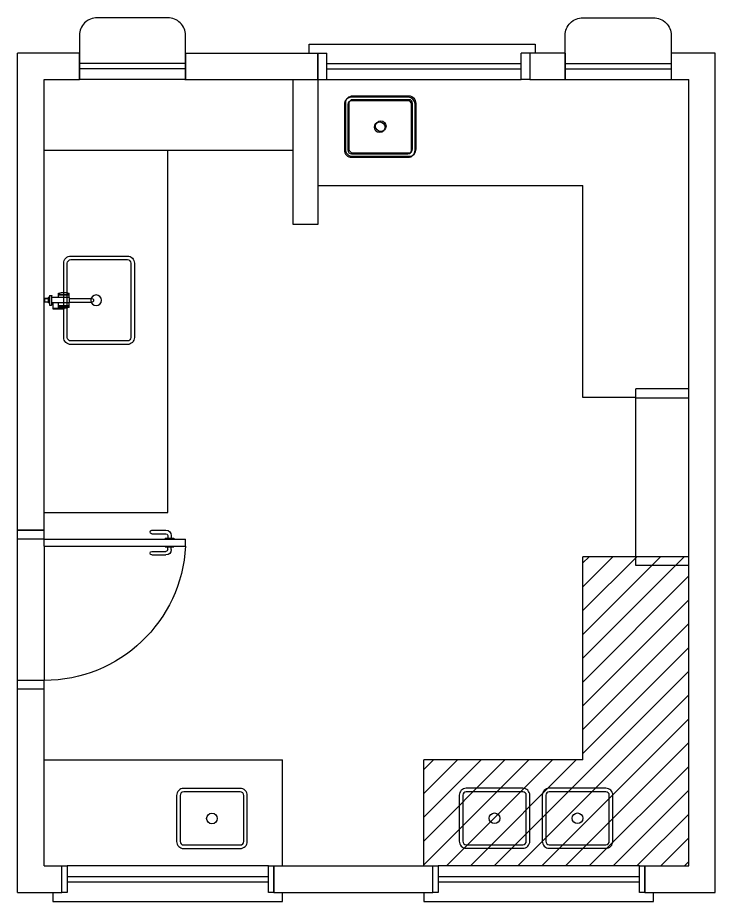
# Model space of a CAD drawing. Extents: x -36 to 357, y 137 to 237.
# Drawn here: x 37.9 to 41.85, y 155.32 to 160.32 of the extents above; entities that cross this region are included whole.
import ezdxf

# ---------------------------------------------------------------- set-up
doc = ezdxf.new("R2010")
doc.units = 0
doc.header["$LTSCALE"] = 0.01
doc.linetypes.add('CONTINU', pattern=[0])
for name, color, linetype in [('01', 1, 'CONTINUOUS'), ('A-PORTA', 3, 'CONTINUOUS'), ('AR-BNC', 251, 'CONTINUOUS'), ('ARQ-BNC-VISTA', 1, 'CONTINUOUS'), ('ARQ-EQP-VISTA', 1, 'CONTINUOUS'), ('BL-SAN-01', 1, 'CONTINUOUS')]:
    doc.layers.add(name, color=color, linetype=linetype)

# ---------------------------------------------------------------- blocks, each defined once
blk = doc.blocks.new('A$C24323779')
at = {"layer": 'ARQ-EQP-VISTA'}
for points in [[(0.04, 0), (0.3, 0, 0.414214), (0.34, 0.04), (0.34, 0.36, 0.414214), (0.3, 0.4), (0.04, 0.4, 0.414214), (0, 0.36), (0, 0.04, 0.414214)], [(0.04, 0.02), (0.3, 0.02, 0.414214), (0.32, 0.04), (0.32, 0.36, 0.414214), (0.3, 0.38), (0.04, 0.38, 0.414214), (0.02, 0.36), (0.02, 0.04, 0.414214)]]:
    blk.add_lwpolyline(points, format="xyb", close=True, dxfattribs=at)
blk.add_circle((0.17, 0.2), 0.03, dxfattribs=at)
blk = doc.blocks.new('P-PM801')
at = {"layer": 'A-PORTA', "color": 0}
for p, q in [((-0.09, 0.15), (-0.09, 0.95)), ((-0.09, 0.95), (-0.05, 0.95)), ((-0.05, 0.15), (-0.05, 0.95)), ((-0.9, 0.15), (-0.9, 0)), ((-0.9, 0.15), (-0.85, 0.15)), ((-0.85, 0.15), (-0.85, 0)), ((-0.09, 0.15), (-0.05, 0.15)), ((-0.05, 0.15), (-0.05, 0)), ((-0.05, 0.15), (0, 0.15)), ((0, 0.15), (0, 0)), ((-0.05, 0), (0, 0)), ((-0.9, 0), (-0.85, 0))]:
    blk.add_line(p, q, dxfattribs=at)
at = {"layer": 'A-PORTA', "color": 1}
for p, q in [((-0.11, 0.8696), (-0.095, 0.8696)), ((-0.095, 0.8346), (-0.095, 0.8846)), ((-0.095, 0.8846), (-0.09, 0.8846)), ((-0.045, 0.8846), (-0.05, 0.8846)), ((-0.045, 0.8346), (-0.045, 0.8846)), ((-0.03, 0.8696), (-0.045, 0.8696)), ((-0.14, 0.7596), (-0.14, 0.8396)), ((-0.12, 0.7596), (-0.12, 0.8396)), ((-0.11, 0.8496), (-0.095, 0.8496)), ((-0.095, 0.8346), (-0.09, 0.8346)), ((-0.045, 0.8346), (-0.05, 0.8346)), ((-0.03, 0.8496), (-0.045, 0.8496)), ((-0.02, 0.7596), (-0.02, 0.8396)), ((0, 0.7596), (0, 0.8396))]:
    blk.add_line(p, q, dxfattribs=at)
for centre, radius, start, end in [((-0.05, 0.151), 0.8, 92.866, 180.0717), ((-0.11, 0.8396), 0.03, 90, 180), ((-0.03, 0.8396), 0.03, 0, 90), ((-0.11, 0.8396), 0.01, 90, 180), ((-0.03, 0.8396), 0.01, 0, 90), ((-0.13, 0.7596), 0.01, 180, 0), ((-0.01, 0.7596), 0.01, 180, 360)]:
    blk.add_arc(centre, radius, start, end, dxfattribs=at)
blk = doc.blocks.new('GUICHÊ')
at = {"layer": 'ARQ-EQP-VISTA'}
for p, q in [((0.59, 0), (-0.01, 0)), ((0.59, -0.0608), (-0.01, -0.0608)), ((0.59, -0.0908), (-0.01, -0.0908))]:
    blk.add_line(p, q, dxfattribs=at)
blk.add_lwpolyline([(0.59, 0), (0.59, -0.25, -0.414214), (0.49, -0.35), (0.09, -0.35, -0.414214), (-0.01, -0.25), (-0.01, 0)], format="xyb", dxfattribs=at)
blk = doc.blocks.new('cuba50x40')
at = {"layer": 'ARQ-EQP-VISTA'}
for points in [[(0.5625, 0.04), (0.5625, 0.36, 0.414214), (0.5225, 0.4), (0.1025, 0.4, 0.414214), (0.0625, 0.36), (0.0625, 0.04, 0.414214), (0.1025, 0), (0.5225, 0, 0.414214)], [(0.5425, 0.04), (0.5425, 0.36, 0.414214), (0.5225, 0.38), (0.1025, 0.38, 0.414214), (0.0825, 0.36), (0.0825, 0.04, 0.414214), (0.1025, 0.02), (0.5225, 0.02, 0.414214)]]:
    blk.add_lwpolyline(points, format="xyb", close=True, dxfattribs=at)
blk.add_circle((0.3125, 0.1832), 0.03, dxfattribs=at)
blk = doc.blocks.new('torneira eletrica')
at = {"layer": 'AR-BNC'}
blk.add_line((217.6174, -40.8241), (217.5872, -40.8241), dxfattribs=at)
at = {"layer": 'BL-SAN-01', "linetype": 'CONTINU'}
for p, q in [((217.5572, -40.8542), (217.5318, -40.8542)), ((217.5378, -40.8542), (217.5379, -40.9142)), ((217.5418, -40.8542), (217.5419, -40.9142)), ((217.6125, -40.8542), (217.5872, -40.8542)), ((217.6025, -40.8542), (217.6024, -40.9142)), ((217.6065, -40.8542), (217.6064, -40.9142)), ((217.5572, -40.9142), (217.5319, -40.9142)), ((217.6124, -40.9142), (217.5872, -40.9142))]:
    blk.add_line(p, q, dxfattribs=at)
for points in [[(217.5572, -40.7965), (217.5872, -40.7965)], [(217.5572, -40.8041), (217.5572, -40.7965)], [(217.5619, -40.7743), (217.5633, -40.773)], [(217.5619, -40.7965), (217.5619, -40.7743)], [(217.5619, -40.7743), (217.5817, -40.7743)], [(217.5619, -40.7955), (217.5817, -40.7955)], [(217.5627, -40.7735), (217.5627, -40.7955)], [(217.5633, -40.773), (217.5649, -40.773)], [(217.5649, -40.773), (217.5812, -40.773)], [(217.5825, -40.7743), (217.5812, -40.773)], [(217.5817, -40.7735), (217.5817, -40.7955)], [(217.5825, -40.7955), (217.5817, -40.7955)], [(217.5825, -40.7965), (217.5825, -40.7743)], [(217.5872, -40.8041), (217.5872, -40.7965)], [(217.5452, -40.8041), (217.5452, -40.8145)], [(217.5452, -40.8041), (217.5992, -40.8041)], [(217.5976, -40.8161), (217.5468, -40.8161)], [(217.5572, -40.9142), (217.5572, -40.8161)], [(217.5872, -40.9142), (217.5872, -40.8161)], [(217.5992, -40.8041), (217.5992, -40.8145)], [(217.5572, -40.9142), (217.5872, -40.9142)], [(217.5619, -40.9142), (217.5619, -41.043)], [(217.5825, -40.9142), (217.5825, -41.043)], [(217.5709, -41.0533), (217.5722, -41.0533)]]:
    blk.add_lwpolyline(points, dxfattribs=at)
for points in [[(217.5452, -40.8145, 0.414208), (217.5468, -40.8161)], [(217.5976, -40.8161, 0.414212), (217.5992, -40.8145)], [(217.5619, -41.043, 1), (217.5825, -41.043)]]:
    blk.add_lwpolyline(points, format="xyb", dxfattribs=at)
blk.add_lwpolyline([(217.6174, -40.8841), (217.6224, -40.8841), (217.6224, -40.8241), (217.6174, -40.8241)], close=True, dxfattribs=at)
for centre, start, end in [((217.6194, -40.8841), 161.144, 198.9933), ((217.5249, -40.8841), 341.0067, 18.856)]:
    blk.add_arc(centre, 0.0925, start, end, dxfattribs=at)

msp = doc.modelspace()

# ---------------------------------------------------------------- hatches: boundary and pattern name
at = {"layer": '01'}
h = msp.add_hatch(dxfattribs=at)
h.set_pattern_fill('ANSI31', color=10, scale=0.03)
h.set_pattern_definition([(45, (0, -4.96519), (-0.06735192, 0.06735192), [])])
h.paths.add_polyline_path([(41.6991, 157.2681), (41.0991, 157.2681), (41.0991, 156.1181), (40.1991, 156.1181), (40.1991, 155.5181), (41.6991, 155.5181)])

# ---------------------------------------------------------------- linework, layer by layer
at = {"layer": 'ARQ-BNC-VISTA'}
for p, q in [((37.8991, 157.4181), (37.8991, 160.1181)), ((38.2491, 160.1181), (37.8991, 160.1181)), ((38.2491, 159.9681), (38.2491, 160.1181)), ((38.2491, 159.9681), (38.2491, 160.1181)), ((38.8491, 160.1181), (39.5991, 160.1181)), ((38.8492, 160.1154), (38.8492, 159.9654)), ((38.8492, 159.9654), (38.8492, 160.1154)), ((39.5991, 160.1181), (39.6491, 160.1181)), ((39.5991, 160.1181), (39.5991, 159.9681)), ((39.5991, 159.9681), (39.5991, 160.1181)), ((39.6491, 159.9681), (39.6491, 160.1181)), ((40.7491, 159.9681), (40.7491, 160.1181)), ((40.7991, 160.1181), (40.7491, 160.1181)), ((40.9991, 160.1181), (40.7991, 160.1181)), ((40.7991, 160.1181), (40.7991, 159.9681)), ((40.9991, 160.1181), (40.9991, 159.9681)), ((41.8491, 160.1181), (41.5991, 160.1181)), ((41.5991, 160.1181), (41.5991, 159.9681)), ((41.8491, 155.3681), (41.8491, 160.1181)), ((39.6491, 160.0581), (40.7491, 160.0581)), ((39.6491, 160.0281), (40.7491, 160.0281)), ((38.0491, 159.9681), (38.2491, 159.9681)), ((38.0491, 157.4181), (38.0491, 159.9681)), ((38.8492, 159.9681), (39.5991, 159.9681)), ((39.5991, 159.9681), (39.6491, 159.9681)), ((39.6491, 159.9681), (40.7491, 159.9681)), ((40.7991, 159.9681), (40.7491, 159.9681)), ((40.7991, 159.9681), (40.9991, 159.9681)), ((41.5991, 159.9681), (41.6991, 159.9681)), ((41.6991, 155.5181), (41.6991, 159.9681)), ((38.0491, 159.5681), (39.4591, 159.5681)), ((38.7491, 157.5181), (38.7491, 159.5681)), ((39.5991, 159.3681), (41.0991, 159.3681)), ((41.0991, 158.1681), (41.0991, 159.3681)), ((41.8493, 158.4485), (41.8491, 158.4485)), ((41.3991, 157.2181), (41.3991, 158.2181)), ((41.6991, 158.2181), (41.3991, 158.2181)), ((41.3991, 158.1681), (41.0991, 158.1681)), ((41.6991, 158.1656), (41.3991, 158.1656)), ((38.0491, 157.5181), (38.7491, 157.5181)), ((37.8991, 157.4181), (38.0491, 157.4181)), ((37.8991, 156.5681), (37.8991, 157.3681)), ((38.0491, 157.3281), (38.0491, 156.5681)), ((41.0991, 156.1181), (41.0991, 157.2681)), ((41.3991, 157.2681), (41.0991, 157.2681)), ((41.6991, 157.2681), (41.3991, 157.2681)), ((41.6991, 157.2181), (41.3991, 157.2181)), ((37.8991, 155.3681), (37.8991, 156.5181)), ((38.0491, 156.5181), (37.8991, 156.5181)), ((38.0491, 155.5181), (38.0491, 156.5181)), ((38.0491, 156.1181), (39.3991, 156.1181)), ((39.3991, 155.5181), (39.3991, 156.1181)), ((41.0991, 156.1181), (40.1991, 156.1181)), ((40.1991, 155.5181), (40.1991, 156.1181)), ((38.0491, 155.5181), (38.1491, 155.5181)), ((38.0491, 155.5181), (38.1491, 155.5181)), ((38.1491, 155.3681), (38.1491, 155.5181)), ((38.1491, 155.3681), (38.1491, 155.5181)), ((39.3194, 155.5181), (38.1791, 155.5181)), ((39.3494, 155.5181), (40.2491, 155.5181)), ((39.3494, 155.3681), (39.3494, 155.5181)), ((39.3494, 155.3681), (39.3494, 155.5181)), ((40.2491, 155.3681), (40.2491, 155.5181)), ((40.2491, 155.3681), (40.2491, 155.5181)), ((41.4194, 155.5181), (40.2791, 155.5181)), ((41.4494, 155.5181), (41.6991, 155.5181)), ((41.4494, 155.3681), (41.4494, 155.5181)), ((38.1791, 155.4581), (39.3194, 155.4581)), ((40.2791, 155.4581), (41.4194, 155.4581)), ((38.1791, 155.4281), (39.3194, 155.4281)), ((40.2791, 155.4281), (41.4194, 155.4281)), ((37.8991, 155.3681), (38.1491, 155.3681)), ((39.3494, 155.3681), (40.2491, 155.3681)), ((39.6691, 155.3681), (40.0941, 155.3681)), ((41.4494, 155.3681), (41.8491, 155.3681))]:
    msp.add_line(p, q, dxfattribs=at)
for points in [[(39.5491, 160.1181), (39.5491, 160.1681), (40.8291, 160.1681), (40.8291, 160.1181)], [(39.5991, 159.9681), (39.5991, 159.9681), (39.5991, 159.1481), (39.4591, 159.1481), (39.4591, 159.9681)], [(38.0991, 155.3681), (38.0991, 155.3181), (39.3994, 155.3181), (39.3994, 155.3681)], [(40.1991, 155.3681), (40.1991, 155.3181), (41.4994, 155.3181), (41.4994, 155.3681)]]:
    msp.add_lwpolyline(points, dxfattribs=at)
for points in [[(38.1791, 155.3681), (38.1491, 155.3681), (38.1491, 155.5181), (38.1791, 155.5181)], [(39.3494, 155.3681), (39.3194, 155.3681), (39.3194, 155.5181), (39.3494, 155.5181)], [(40.2791, 155.3681), (40.2491, 155.3681), (40.2491, 155.5181), (40.2791, 155.5181)], [(41.4494, 155.3681), (41.4194, 155.3681), (41.4194, 155.5181), (41.4494, 155.5181)]]:
    msp.add_lwpolyline(points, close=True, dxfattribs=at)

# ---------------------------------------------------------------- block references
at = {"layer": '01', "color": 10, "xscale": -1, "rotation": 269.9999999999931}
msp.add_blockref('cuba50x40', (38.1603, 158.4065), dxfattribs=at)
at = {"layer": 'ARQ-BNC-VISTA', "xscale": -1}
for name, p, rotation in [('GUICHÊ', (38.2591, 159.9681), 180), ('torneira eletrica', (-2.7239, 376.2912), 89.9999999999932), ('P-PM801', (37.8991, 157.4181), 269.9999999999565)]:
    msp.add_blockref(name, p, dxfattribs=dict(at, rotation=rotation))
at = {"layer": 'ARQ-BNC-VISTA'}
for name, p, rotation in [('GUICHÊ', (41.5891, 159.9681), 179.9999999999961), ('A$C24323779', (39.7491, 159.8681), 270.0000000000077), ('A$C24323779', (39.7551, 159.8742), 269.977202121132), ('A$C24323779', (38.7991, 155.957), 270.0000000000077), ('A$C24323779', (40.3991, 155.9581), 270.0000000000077), ('A$C24323779', (40.8691, 155.9581), 270.0000000000077)]:
    msp.add_blockref(name, p, dxfattribs=dict(at, rotation=rotation))

doc.saveas('drawing.dxf')
